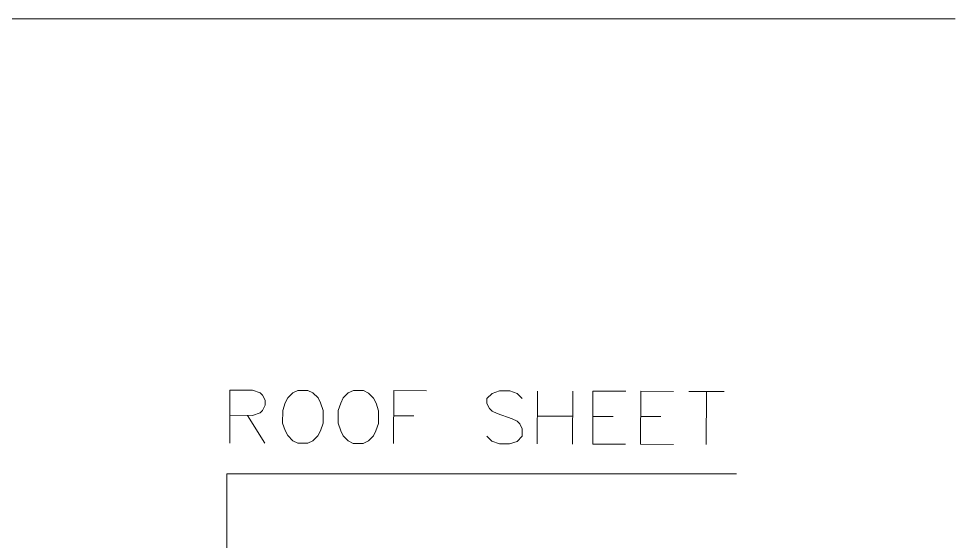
# Model space of a CAD drawing. Header units: millimetres. Extents: x 21 to 390, y 5 to 288.
# Drawn here: x 197.35 to 212.41, y 220.39 to 228.79 of the extents above; entities that cross this region are included whole.
import ezdxf

# ---------------------------------------------------------------- set-up
doc = ezdxf.new("R2010")
doc.units = ezdxf.units.MM
doc.header["$MEASUREMENT"] = 0
doc.layers.get('0').update_dxf_attribs({"linetype": 'CONTINUOUS'})

msp = doc.modelspace()

# ---------------------------------------------------------------- linework, layer by layer
at = {"color": 1, "linetype": 'Continuous', "lineweight": 15}
for p, q in [((195.537, 228.794), (198.328, 228.794)), ((198.328, 228.794), (201.12, 228.794)), ((201.12, 228.794), (203.53, 228.794)), ((203.53, 228.794), (206.322, 228.794)), ((206.322, 228.794), (209.621, 228.794)), ((209.621, 228.794), (212.412, 228.794))]:
    msp.add_line(p, q, dxfattribs=at)
at = {"color": 2, "linetype": 'Continuous', "lineweight": 15}
for p, q in [((205.691, 221.953), (205.693, 222.804)), ((206.261, 222.802), (206.259, 221.951)), ((208.126, 222.797), (208.694, 222.795)), ((208.41, 222.796), (208.408, 221.945)), ((201.029, 222.412), (201.311, 221.965)), ((203.381, 222.405), (203.705, 222.404)), ((205.692, 222.399), (206.26, 222.397)), ((206.584, 222.396), (206.909, 222.395)), ((207.355, 222.394), (207.679, 222.393)), ((206.583, 221.95), (207.11, 221.948)), ((207.353, 221.948), (207.881, 221.946))]:
    msp.add_line(p, q, dxfattribs=at)
at = {"color": 3, "linetype": 'Continuous', "lineweight": 5}
for p, q in [((200.699, 218.902), (200.699, 221.473)), ((200.699, 221.473), (208.895, 221.473))]:
    msp.add_line(p, q, dxfattribs=at)
at = {"color": 2, "linetype": 'Continuous', "lineweight": 15}
for points in [[(200.744, 221.967), (200.746, 222.819), (201.111, 222.818), (201.233, 222.777), (201.273, 222.736), (201.313, 222.655), (201.313, 222.574), (201.272, 222.493), (201.232, 222.452), (201.11, 222.412), (200.745, 222.413)], [(203.38, 221.959), (203.382, 222.811), (203.909, 222.809)], [(205.45, 222.683), (205.369, 222.765), (205.247, 222.805), (205.085, 222.806), (204.963, 222.766), (204.882, 222.685), (204.882, 222.604), (204.922, 222.523), (204.963, 222.482), (205.044, 222.441), (205.287, 222.359), (205.368, 222.318), (205.408, 222.278), (205.448, 222.197), (205.448, 222.075), (205.367, 221.994), (205.245, 221.954), (205.083, 221.954), (204.961, 221.995), (204.88, 222.077)], [(206.583, 221.95), (206.586, 222.801), (207.113, 222.8)], [(207.353, 221.948), (207.356, 222.799), (207.883, 222.798)]]:
    msp.add_lwpolyline(points, dxfattribs=at)
for points in [[(201.841, 222.815), (201.76, 222.775), (201.679, 222.694), (201.638, 222.613), (201.597, 222.492), (201.596, 222.289), (201.636, 222.167), (201.677, 222.086), (201.758, 222.005), (201.839, 221.964), (202.001, 221.963), (202.082, 222.004), (202.163, 222.085), (202.204, 222.166), (202.245, 222.287), (202.246, 222.49), (202.205, 222.612), (202.165, 222.693), (202.084, 222.774), (202.003, 222.815)], [(202.733, 222.813), (202.652, 222.773), (202.571, 222.692), (202.53, 222.611), (202.489, 222.489), (202.488, 222.286), (202.529, 222.165), (202.569, 222.083), (202.65, 222.002), (202.731, 221.961), (202.893, 221.961), (202.974, 222.001), (203.055, 222.082), (203.096, 222.163), (203.137, 222.284), (203.138, 222.487), (203.098, 222.609), (203.057, 222.69), (202.976, 222.772), (202.895, 222.812)]]:
    msp.add_lwpolyline(points, close=True, dxfattribs=at)

doc.saveas('drawing.dxf')
